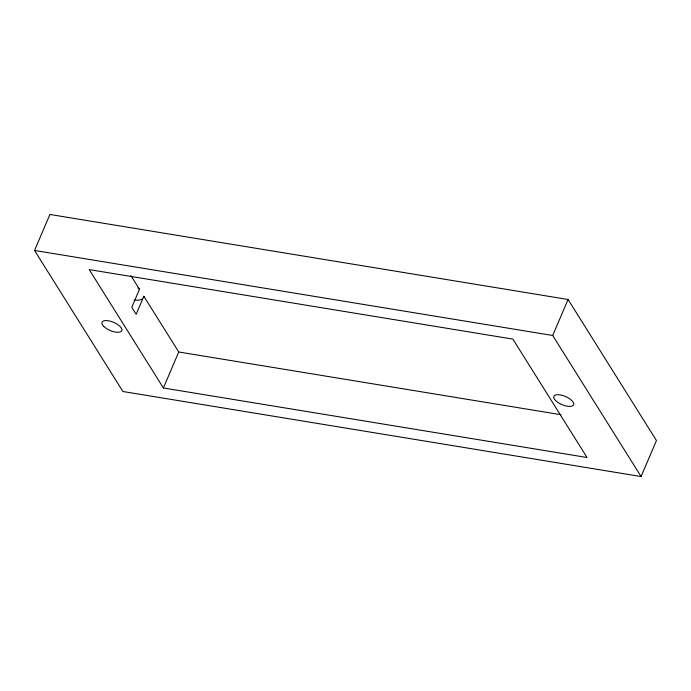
<?xml version="1.0" encoding="UTF-8"?>
<svg xmlns="http://www.w3.org/2000/svg" width="691" height="691" viewBox="0 0 691 691"><rect width="100%" height="100%" fill="white"/><g stroke="black" fill="none" stroke-linecap="round" stroke-linejoin="round"><path stroke-width="1.04" d="M143.771 297.372L143.84 296.284L178.753 351.987L560.902 414.695M34.55 250.462L49.907 214.46L568.071 299.488L656.45 440.538L641.093 476.54L122.929 391.512L34.55 250.462L552.714 335.489L641.093 476.54M130.884 275.605L139.47 289.304L131.791 307.305L136.17 314.284L143.84 296.284M163.396 387.988L89.208 269.594L512.877 339.108L587.065 457.511L163.396 387.988L178.753 351.987M552.714 335.489L568.071 299.488M137.855 287.931L139.47 289.304M142.51 298.918A17.906 7.394 23.1 0 1 134.184 300.015M103.762 326.411A10.745 4.44 23.1 0 0 121.055 331.525A10.745 4.44 23.1 0 0 110.914 321.358A10.745 4.44 23.1 0 0 103.762 326.411M555.59 400.547A10.745 4.44 23.1 0 0 572.882 405.66A10.745 4.44 23.1 0 0 562.742 395.502A10.745 4.44 23.1 0 0 555.59 400.547"/></g></svg>
